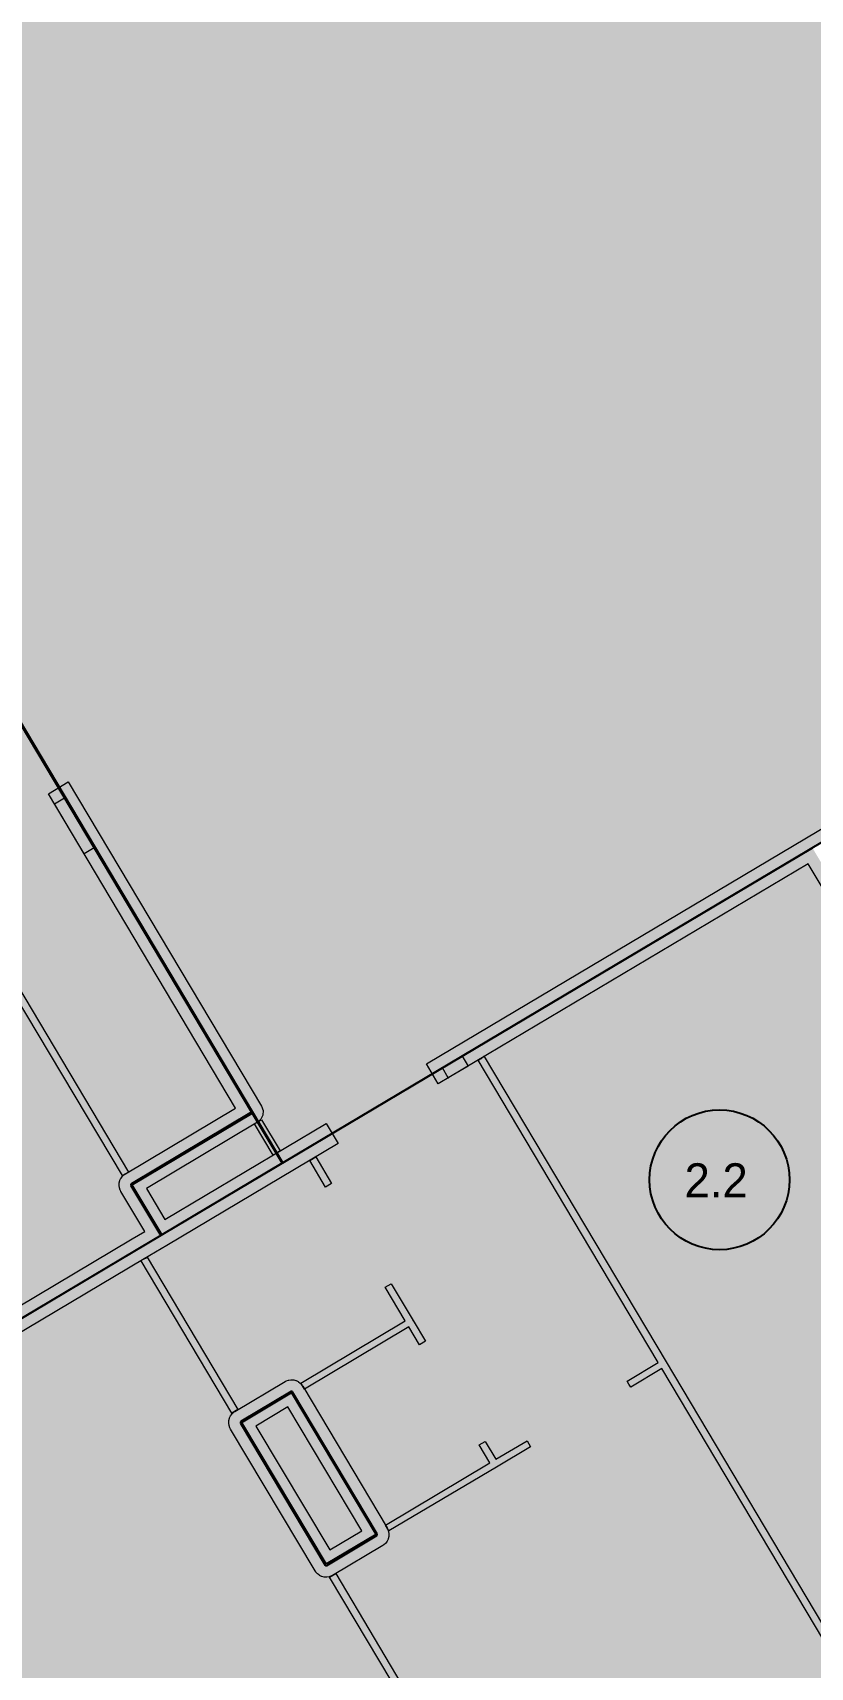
# Model space of a CAD drawing. Header units: millimetres. Extents: x 0 to 312583, y -208103 to 25097.
# Drawn here: x 44412 to 51080, y -200384 to -186360 of the extents above; entities that cross this region are included whole.
import ezdxf

# ---------------------------------------------------------------- set-up
doc = ezdxf.new("R2010")
doc.units = ezdxf.units.MM
doc.linetypes.add('Solid', pattern=[0])
for name, color, linetype, lineweight in [('Inner Walls', 5, 'Solid', 0), ('Room Objects', 47, 'Solid', 15), ('Room Walls', 47, 'Solid', 35), ('Service Area', 252, 'Solid', 25), ('Studio Apartment', 250, 'Solid', 25), ('Three-Bedroom Apartment', 151, 'Solid', 25), ('Two-Bedroom Apartment', 252, 'Solid', 25)]:
    doc.layers.add(name, color=color, linetype=linetype, lineweight=lineweight)
doc.styles.add('Dialog.plain', font='Dialog.plain')

msp = doc.modelspace()

# ---------------------------------------------------------------- hatches: boundary and pattern name
at = {"layer": 'Room Objects', "linetype": 'Solid', "lineweight": 0}
for points in [[(44597, -192975), (44683, -192924), (44938, -193354), (44938, -193354), (44852, -193405)], [(48095, -195140), (48146, -195226), (47976, -195328), (47976, -195328), (47925, -195242), (47925, -195242)]]:
    msp.add_hatch(color=5, dxfattribs=at).paths.add_polyline_path(points, flags=0)
at = {"layer": 'Service Area', "linetype": 'Solid', "lineweight": 25}
h = msp.add_hatch(color=254, dxfattribs=at)
h.paths.add_polyline_path([(78763, -176881), (46558, -196055), (46558, -196055), (43873, -191544), (41187, -187033), (73391, -167859), (73391, -167859), (76077, -172370)], flags=0)
h.paths.add_polyline_path([(58312, -179165), (54789, -181262), (58115, -186847), (61637, -184750), (64430, -183087), (66148, -182064), (62823, -176479), (61105, -177502)], flags=0)
for points in [[(46294, -195631), (46550, -196060), (45519, -196674), (45263, -196245)], [(47357, -199246), (46928, -199501), (46203, -198284), (46632, -198028)]]:
    msp.add_hatch(color=254, dxfattribs=at).paths.add_polyline_path(points, flags=0)
at = {"layer": 'Studio Apartment', "linetype": 'Solid', "lineweight": 25}
msp.add_hatch(color=252, dxfattribs=at).paths.add_polyline_path([(39740, -194005), (43864, -191549), (46289, -195622), (45258, -196236), (45256, -196237), (45255, -196239), (45254, -196240), (45253, -196242), (45253, -196244), (45253, -196246), (45254, -196248), (45254, -196250), (45510, -196679), (42426, -198516)], flags=0)
at = {"layer": 'Two-Bedroom Apartment', "linetype": 'Solid', "lineweight": 25}
h = msp.add_hatch(color=151, dxfattribs=at)
h.paths.add_polyline_path([(45316, -196795), (51098, -193353), (54321, -198766), (45648, -203929), (39740, -194005), (42426, -198516)], flags=0)
h.paths.add_polyline_path([(47366, -199241), (46641, -198023), (46640, -198021), (46638, -198020), (46636, -198019), (46635, -198018), (46633, -198018), (46631, -198018), (46629, -198018), (46627, -198019), (46197, -198275), (46196, -198276), (46195, -198278), (46194, -198279), (46193, -198281), (46193, -198283), (46193, -198285), (46193, -198287), (46194, -198289), (46919, -199507), (46920, -199508), (46922, -199510), (46923, -199511), (46925, -199511), (46927, -199511), (46929, -199511), (46931, -199511), (46933, -199510), (47362, -199254), (47364, -199253), (47365, -199252), (47366, -199250), (47367, -199248), (47367, -199246), (47367, -199244), (47367, -199242)], flags=0)

# ---------------------------------------------------------------- linework, layer by layer
at = {"layer": 'Inner Walls', "color": 47, "linetype": 'Solid', "lineweight": 15}
for p, q in [((51047, -193267), (53937, -191546)), ((44546, -192889), (44717, -192787)), ((44717, -192787), (46375, -195571)), ((46152, -195587), (44546, -192889)), ((47788, -195207), (51047, -193267)), ((51063, -193490), (47890, -195379)), ((54107, -198602), (51063, -193490)), ((47890, -195379), (47788, -195207)), ((45207, -196150), (46152, -195587)), ((46375, -195571), (46388, -195608)), ((46388, -195608), (46386, -195647)), ((46340, -195708), (45387, -196276)), ((45545, -196542), (46928, -195719)), ((46369, -195682), (46340, -195708)), ((46386, -195647), (46369, -195682)), ((46928, -195719), (47031, -195891)), ((47031, -195891), (45561, -196765)), ((45160, -196206), (45168, -196189)), ((45168, -196189), (45169, -196187)), ((45169, -196187), (45181, -196171)), ((45181, -196171), (45182, -196170)), ((45182, -196170), (45197, -196157)), ((45197, -196157), (45199, -196156)), ((45199, -196156), (45207, -196150)), ((45153, -196249), (45154, -196229)), ((45153, -196251), (45153, -196249)), ((45156, -196270), (45153, -196251)), ((45154, -196227), (45159, -196208)), ((45154, -196229), (45154, -196227)), ((45156, -196272), (45156, -196270)), ((45163, -196291), (45156, -196272)), ((45159, -196208), (45160, -196206)), ((45164, -196292), (45163, -196291)), ((45168, -196301), (45164, -196292)), ((45373, -196645), (45168, -196301)), ((45387, -196276), (45545, -196542)), ((42589, -198302), (45265, -196709)), ((45265, -196709), (45373, -196645)), ((45367, -196881), (42691, -198474)), ((45561, -196765), (45367, -196881)), ((46146, -198189), (46576, -197933)), ((46576, -197933), (46585, -197929)), ((46585, -197929), (46586, -197928)), ((46586, -197928), (46605, -197921)), ((46605, -197921), (46607, -197921)), ((46607, -197921), (46626, -197918)), ((46626, -197918), (46628, -197918)), ((46628, -197918), (46648, -197919)), ((46648, -197919), (46650, -197919)), ((46650, -197919), (46669, -197924)), ((46669, -197924), (46670, -197925)), ((46670, -197925), (46688, -197933)), ((46688, -197933), (46690, -197934)), ((46690, -197934), (46706, -197946)), ((46706, -197946), (46707, -197947)), ((46707, -197947), (46720, -197962)), ((46720, -197962), (46721, -197963)), ((46721, -197963), (46727, -197971)), ((46727, -197971), (47452, -199189)), ((46601, -198151), (46326, -198315)), ((47234, -199214), (46601, -198151)), ((46093, -198288), (46094, -198268)), ((46093, -198290), (46093, -198288)), ((46096, -198309), (46093, -198290)), ((46094, -198266), (46099, -198247)), ((46094, -198268), (46094, -198266)), ((46099, -198245), (46108, -198228)), ((46099, -198247), (46099, -198245)), ((46108, -198228), (46109, -198226)), ((46109, -198226), (46121, -198210)), ((46121, -198210), (46122, -198209)), ((46122, -198209), (46137, -198196)), ((46137, -198196), (46138, -198194)), ((46138, -198194), (46146, -198189)), ((46096, -198311), (46096, -198309)), ((46103, -198329), (46096, -198311)), ((46103, -198331), (46103, -198329)), ((46108, -198340), (46103, -198331)), ((46833, -199558), (46108, -198340)), ((46326, -198315), (46959, -199378)), ((46959, -199378), (47234, -199214)), ((47452, -199189), (47456, -199198)), ((47460, -199284), (47452, -199302)), ((47456, -199198), (47457, -199200)), ((47457, -199200), (47464, -199218)), ((47461, -199282), (47460, -199284)), ((47466, -199263), (47461, -199282)), ((47464, -199218), (47464, -199220)), ((47464, -199220), (47467, -199240)), ((47467, -199242), (47466, -199261)), ((47466, -199261), (47466, -199263)), ((47467, -199240), (47467, -199242)), ((47414, -199340), (46984, -199596)), ((47422, -199335), (47414, -199340)), ((47423, -199334), (47422, -199335)), ((47438, -199321), (47423, -199334)), ((47439, -199319), (47438, -199321)), ((47451, -199303), (47439, -199319)), ((47452, -199302), (47451, -199303)), ((46839, -199566), (46833, -199558)), ((46840, -199568), (46839, -199566)), ((46853, -199582), (46840, -199568)), ((46854, -199583), (46853, -199582)), ((46870, -199595), (46854, -199583)), ((46872, -199596), (46870, -199595)), ((46889, -199605), (46872, -199596)), ((46891, -199605), (46889, -199605)), ((46910, -199610), (46891, -199605)), ((46912, -199610), (46910, -199610)), ((46932, -199611), (46912, -199610)), ((46934, -199611), (46932, -199611)), ((46953, -199608), (46934, -199611)), ((46955, -199608), (46953, -199608)), ((46974, -199601), (46955, -199608)), ((46975, -199601), (46974, -199601)), ((46984, -199596), (46975, -199601))]:
    msp.add_line(p, q, dxfattribs=at)
at = {"layer": 'Room Objects', "color": 0, "linetype": 'Solid', "lineweight": 0}
for p, q in [((44597, -192975), (44683, -192924)), ((44852, -193405), (44597, -192975)), ((44683, -192924), (44938, -193354)), ((44938, -193354), (44852, -193405)), ((47925, -195242), (48095, -195140)), ((48095, -195140), (48146, -195226)), ((47976, -195328), (47925, -195242)), ((48146, -195226), (47976, -195328))]:
    msp.add_line(p, q, dxfattribs=at)
for p in [(44938, -193354), (47925, -195242), (47976, -195328)]:
    msp.add_point(p, dxfattribs=at)
at = {"layer": 'Room Walls', "color": 47, "linetype": 'Solid', "lineweight": 9}
for p, q in [((45181, -196166), (44150, -194434)), ((44217, -194429), (45232, -196135)), ((48232, -195175), (48245, -195167)), ((49119, -196664), (48232, -195175)), ((48245, -195167), (48258, -195160)), ((48258, -195160), (48282, -195142)), ((48282, -195142), (48284, -195144)), ((48284, -195144), (49844, -197765)), ((46314, -195723), (46323, -195718)), ((46473, -195990), (46314, -195723)), ((46322, -195717), (46373, -195686)), ((46323, -195718), (46322, -195717)), ((46373, -195686), (46533, -195954)), ((46482, -195985), (46473, -195990)), ((46502, -195972), (46482, -195985)), ((46524, -195959), (46502, -195972)), ((46533, -195954), (46524, -195959)), ((46787, -196036), (46839, -196005)), ((46923, -196265), (46787, -196036)), ((46839, -196005), (46975, -196234)), ((45232, -196135), (45181, -196166)), ((46975, -196234), (46923, -196265)), ((49777, -197770), (49119, -196664)), ((45340, -196894), (45367, -196881)), ((45342, -196896), (45340, -196894)), ((46120, -198204), (45342, -196896)), ((45367, -196881), (45380, -196873)), ((45380, -196873), (45393, -196865)), ((45393, -196865), (46172, -198174)), ((47435, -197124), (47461, -197109)), ((47607, -197413), (47435, -197124)), ((47461, -197109), (47486, -197093)), ((47486, -197093), (47674, -197408)), ((46711, -197946), (47607, -197413)), ((47637, -197464), (46742, -197997)), ((47729, -197618), (47637, -197464)), ((47674, -197408), (47780, -197587)), ((47780, -197587), (47729, -197618)), ((49510, -197929), (49777, -197770)), ((49808, -197822), (49541, -197981)), ((51276, -200288), (49808, -197822)), ((49844, -197765), (51328, -200257)), ((46742, -197997), (46711, -197946)), ((49525, -197955), (49510, -197929)), ((49541, -197981), (49525, -197955)), ((46172, -198174), (46120, -198204)), ((48240, -198477), (48292, -198446)), ((48292, -198446), (48383, -198600)), ((48383, -198600), (48651, -198441)), ((48651, -198441), (48681, -198492)), ((48332, -198631), (48240, -198477)), ((48681, -198492), (48388, -198667)), ((47436, -199164), (48332, -198631)), ((48388, -198667), (47467, -199215)), ((47467, -199215), (47436, -199164)), ((46958, -199611), (47010, -199581)), ((48386, -202009), (46958, -199611)), ((47010, -199581), (48437, -201978))]:
    msp.add_line(p, q, dxfattribs=at)
for p in [(48232, -195175), (45342, -196896), (47674, -197408)]:
    msp.add_point(p, dxfattribs=at)
at = {"layer": 'Service Area', "color": 254, "linetype": 'Solid', "lineweight": 25}
for p, q in [((78763, -176881), (46558, -196055)), ((46558, -196055), (43873, -191544)), ((45263, -196245), (46294, -195631)), ((46294, -195631), (46550, -196060)), ((46550, -196060), (45519, -196674)), ((45519, -196674), (45263, -196245)), ((46203, -198284), (46632, -198028)), ((46632, -198028), (47357, -199246)), ((46928, -199501), (46203, -198284)), ((47357, -199246), (46928, -199501))]:
    msp.add_line(p, q, dxfattribs=at)
msp.add_point((46558, -196055), dxfattribs=at)
at = {"layer": 'Studio Apartment', "color": 252, "linetype": 'Solid', "lineweight": 25}
for p, q in [((43864, -191549), (46289, -195622)), ((46289, -195622), (45258, -196236)), ((45254, -196240), (45253, -196242)), ((45253, -196242), (45253, -196244)), ((45253, -196244), (45253, -196246)), ((45253, -196246), (45254, -196248)), ((45255, -196239), (45254, -196240)), ((45254, -196248), (45254, -196250)), ((45254, -196250), (45510, -196679)), ((45256, -196237), (45255, -196239)), ((45258, -196236), (45256, -196237)), ((45510, -196679), (42426, -198516))]:
    msp.add_line(p, q, dxfattribs=at)
at = {"layer": 'Three-Bedroom Apartment', "color": 7, "linetype": 'Solid', "lineweight": 25}
msp.add_circle((50302, -196202), 600, dxfattribs=at)
at = {"layer": 'Two-Bedroom Apartment', "color": 151, "linetype": 'Solid', "lineweight": 25}
for p, q in [((45316, -196795), (51098, -193353)), ((42426, -198516), (45316, -196795)), ((46627, -198019), (46197, -198275)), ((46629, -198018), (46627, -198019)), ((46631, -198018), (46629, -198018)), ((46633, -198018), (46631, -198018)), ((46635, -198018), (46633, -198018)), ((46636, -198019), (46635, -198018)), ((46638, -198020), (46636, -198019)), ((46640, -198021), (46638, -198020)), ((46641, -198023), (46640, -198021)), ((47366, -199241), (46641, -198023)), ((46194, -198279), (46193, -198281)), ((46193, -198281), (46193, -198283)), ((46193, -198283), (46193, -198285)), ((46193, -198285), (46193, -198287)), ((46193, -198287), (46194, -198289)), ((46195, -198278), (46194, -198279)), ((46194, -198289), (46919, -199507)), ((46196, -198276), (46195, -198278)), ((46197, -198275), (46196, -198276)), ((46933, -199510), (47362, -199254)), ((47362, -199254), (47364, -199253)), ((47364, -199253), (47365, -199252)), ((47365, -199252), (47366, -199250)), ((47367, -199242), (47366, -199241)), ((47366, -199250), (47367, -199248)), ((47367, -199244), (47367, -199242)), ((47367, -199246), (47367, -199244)), ((47367, -199248), (47367, -199246)), ((46919, -199507), (46920, -199508)), ((46920, -199508), (46922, -199510)), ((46922, -199510), (46923, -199511)), ((46923, -199511), (46925, -199511)), ((46925, -199511), (46927, -199511)), ((46927, -199511), (46929, -199511)), ((46929, -199511), (46931, -199511)), ((46931, -199511), (46933, -199510))]:
    msp.add_line(p, q, dxfattribs=at)

# ---------------------------------------------------------------- texts
at = {"layer": 'Three-Bedroom Apartment', "color": 7, "linetype": 'Solid', "lineweight": 25, "style": 'Dialog.plain'}
msp.add_text('2.2', height=291.6, dxfattribs=at).set_placement((50002, -196352))

doc.saveas('drawing.dxf')
